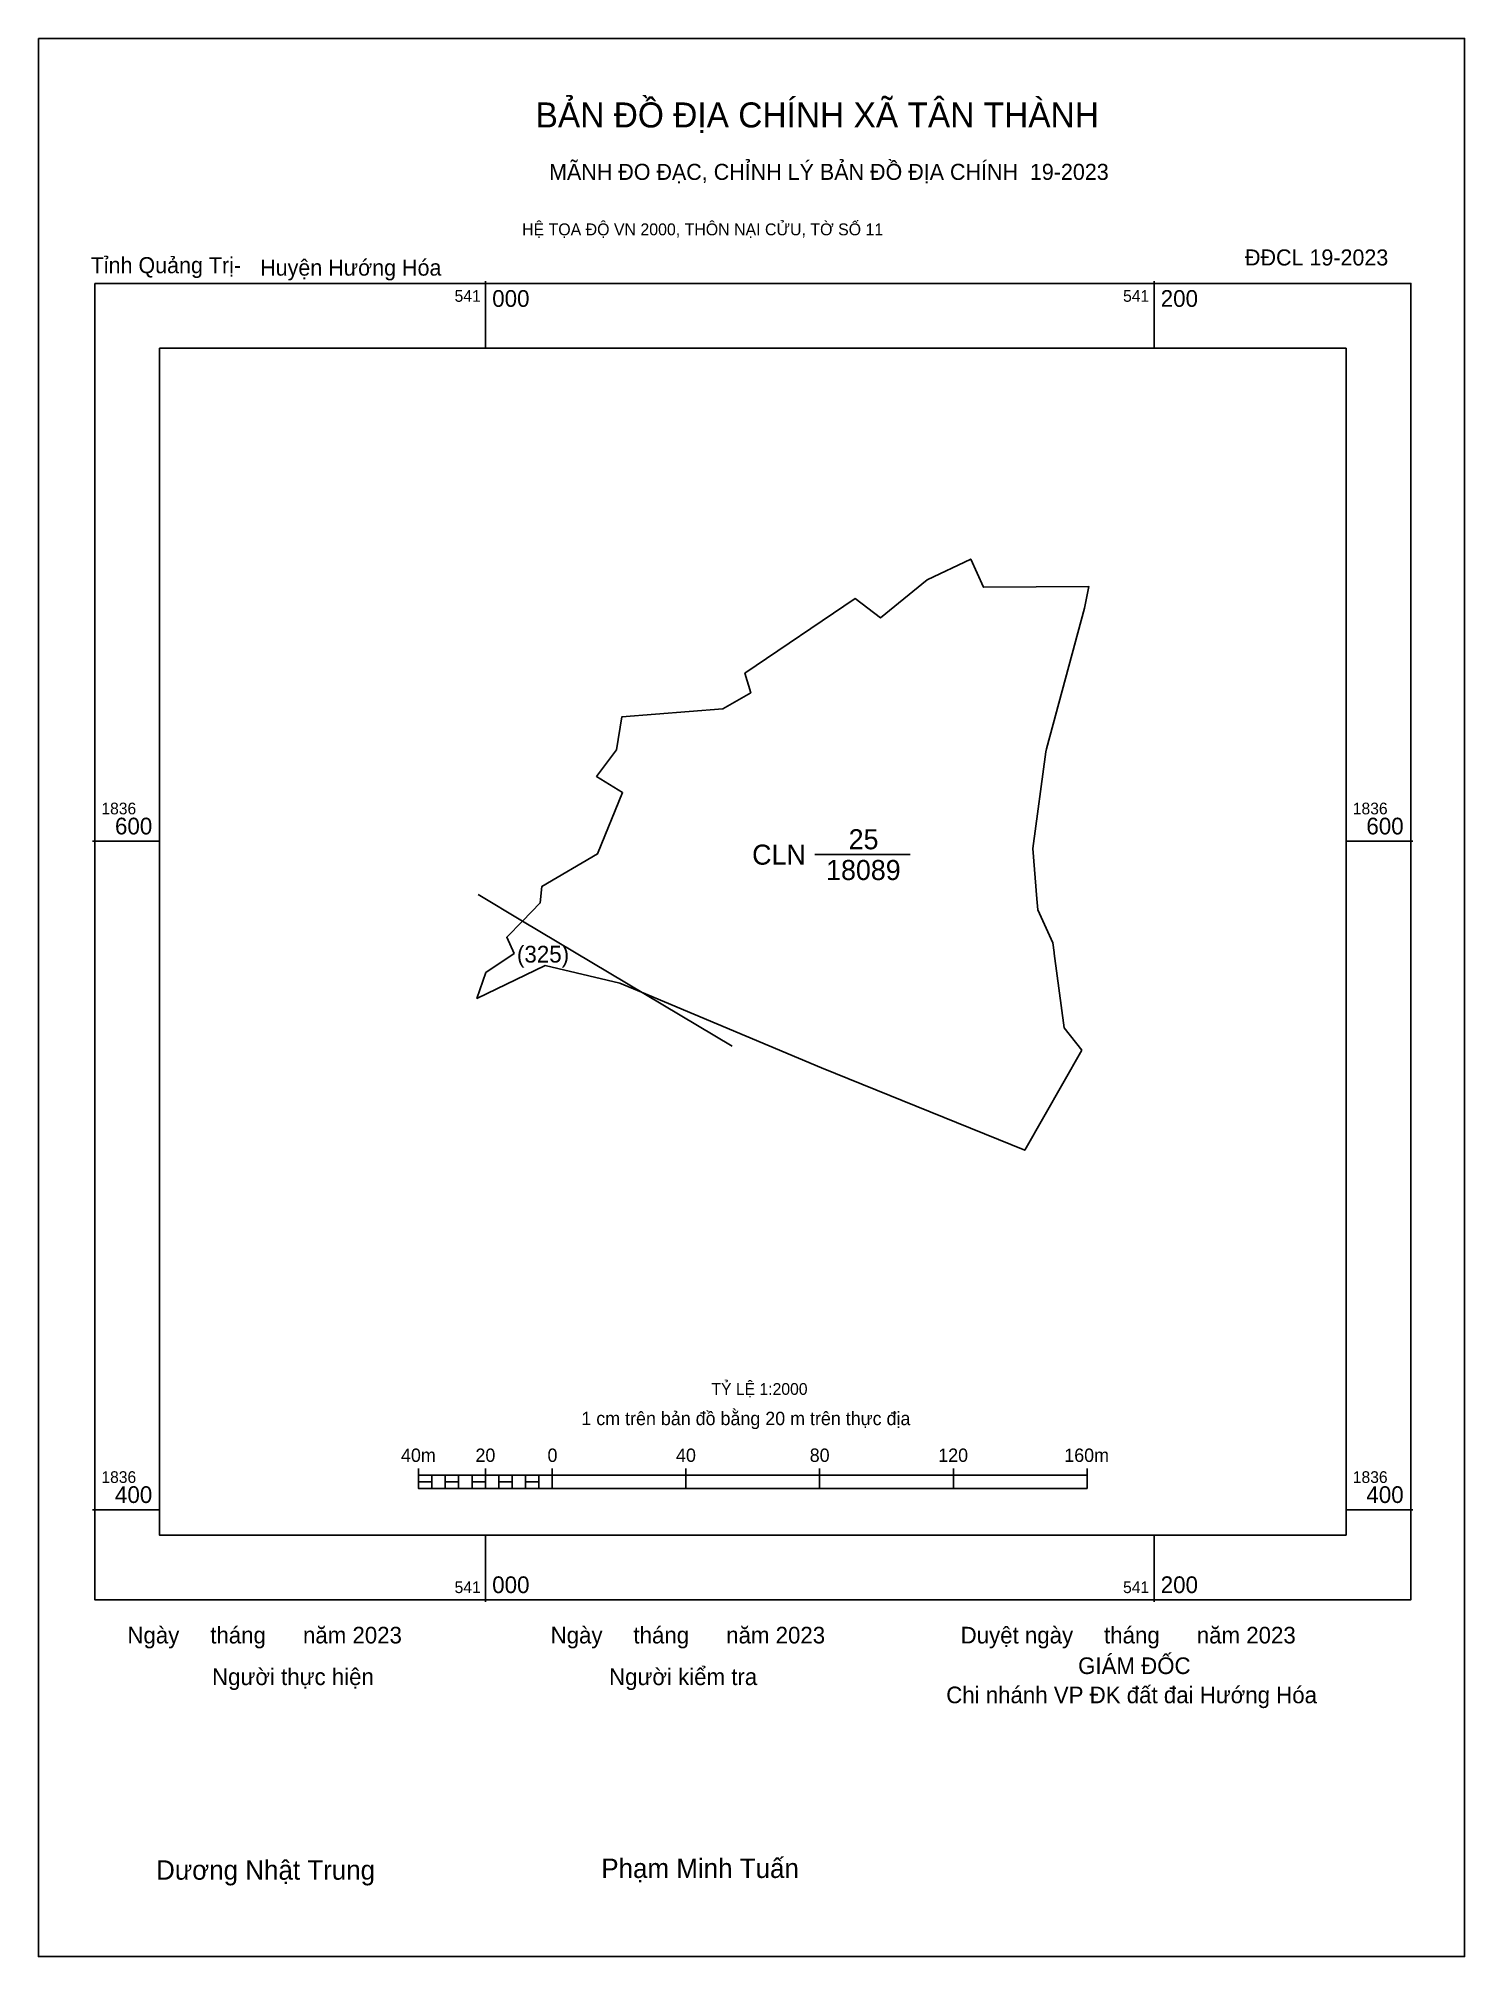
# Model space of a CAD drawing. Extents: x 540866 to 541293, y 1836266 to 1836840.
import ezdxf

# ---------------------------------------------------------------- set-up
doc = ezdxf.new("R2010")
doc.units = 0
for name, color, linetype in [('Level 10', 7, 'Continuous'), ('Level 13', 7, 'Continuous'), ('Level 15', 7, 'Continuous'), ('Level 27', 7, 'Continuous'), ('Level 30', 7, 'Continuous'), ('Level 49', 7, 'Continuous'), ('Level 6', 7, 'Continuous'), ('Level 62', 7, 'Continuous'), ('Level 63', 7, 'Continuous'), ('Level 9', 7, 'Continuous')]:
    doc.layers.add(name, color=color, linetype=linetype)

msp = doc.modelspace()

# ---------------------------------------------------------------- linework, layer by layer
at = {"layer": 'Level 10'}
msp.add_line((541098.55, 1836595.95), (541127.01, 1836595.95), dxfattribs=at)
msp.add_lwpolyline([(541178.4, 1836537.44), (541161.3, 1836507.54), (541100.53, 1836532.15), (541046.66, 1836554.81), (541040.23, 1836557.52), (541017.84, 1836562.82), (540997.4, 1836552.96), (541000.05, 1836560.65), (541008.54, 1836566.4), (541006.34, 1836571.25), (541011.07, 1836576.09), (541016.38, 1836581.52), (541016.86, 1836586.42), (541033.53, 1836596.14), (541040.98, 1836614.51), (541033.21, 1836619.36), (541039.16, 1836627.33), (541040.77, 1836637.17), (541071.01, 1836639.52), (541079.37, 1836644.36), (541077.58, 1836650.2), (541110.63, 1836672.54), (541118.21, 1836666.81), (541132.11, 1836678.16), (541145.15, 1836684.37), (541148.98, 1836675.93), (541180.52, 1836676.12), (541179.18, 1836669.65), (541167.83, 1836627.57), (541167.6, 1836626.71), (541163.75, 1836597.77), (541164.93, 1836582.74), (541165.19, 1836579.44), (541169.7, 1836569.61), (541170.1, 1836566.67), (541170.13, 1836566.42), (541173.16, 1836544.16)], close=True, dxfattribs=at)
at = {"layer": 'Level 15'}
msp.add_lwpolyline([(540866.22, 1836840.13), (541292.93, 1836840.13), (541292.93, 1836266.3), (540866.22, 1836266.3)], close=True, dxfattribs=at)
at = {"layer": 'Level 27'}
for p, q in [((541180.52, 1836676.12), (541180.52, 1836676.14)), ((540997.4, 1836552.96), (540997.39, 1836552.95)), ((541100.53, 1836532.15), (541100.53, 1836532.13)), ((541161.3, 1836507.54), (541161.3, 1836507.52))]:
    msp.add_line(p, q, dxfattribs=at)
at = {"layer": 'Level 30'}
msp.add_lwpolyline([(540997.83, 1836584), (541011.07, 1836576.09), (541073.78, 1836538.61)], dxfattribs=at)
at = {"layer": 'Level 62'}
msp.add_lwpolyline([(540902.45, 1836747.45), (541257.47, 1836747.45), (541257.47, 1836392.42), (540902.45, 1836392.42)], close=True, dxfattribs=at)
at = {"layer": 'Level 63'}
for p, q in [((541000, 1836767.45), (541000, 1836747.45)), ((541200, 1836767.45), (541200, 1836747.45)), ((540882.45, 1836600), (540902.45, 1836600)), ((541257.47, 1836600), (541277.47, 1836600)), ((540979.96, 1836412.29), (540979.96, 1836406.29)), ((540999.96, 1836412.29), (540999.96, 1836406.29)), ((541019.96, 1836412.29), (541019.96, 1836406.29)), ((541059.96, 1836412.29), (541059.96, 1836406.29)), ((541099.96, 1836412.29), (541099.96, 1836406.29)), ((541139.96, 1836412.29), (541139.96, 1836406.29)), ((541179.96, 1836412.29), (541179.96, 1836406.29)), ((540979.96, 1836410.29), (541179.96, 1836410.29)), ((540979.96, 1836406.29), (541179.96, 1836406.29)), ((540983.96, 1836410.29), (540983.96, 1836406.29)), ((540987.96, 1836410.29), (540987.96, 1836406.29)), ((540991.96, 1836410.29), (540991.96, 1836406.29)), ((540995.96, 1836410.29), (540995.96, 1836406.29)), ((540999.96, 1836410.29), (540999.96, 1836406.29)), ((541003.96, 1836410.29), (541003.96, 1836406.29)), ((541007.96, 1836410.29), (541007.96, 1836406.29)), ((541011.96, 1836410.29), (541011.96, 1836406.29)), ((541015.96, 1836410.29), (541015.96, 1836406.29)), ((541019.96, 1836410.29), (541019.96, 1836406.29)), ((540882.45, 1836400), (540902.45, 1836400)), ((541257.47, 1836400), (541277.47, 1836400)), ((541000, 1836392.42), (541000, 1836372.42)), ((541200, 1836392.42), (541200, 1836372.42))]:
    msp.add_line(p, q, dxfattribs=at)
for points in [[(540883.07, 1836766.82), (541276.85, 1836766.82), (541276.85, 1836373.05), (540883.07, 1836373.05)], [(540979.96, 1836408.29), (540983.96, 1836408.29), (540983.96, 1836406.29), (540979.96, 1836406.29)], [(540979.96, 1836408.29), (540983.96, 1836408.29), (540983.96, 1836406.29), (540979.96, 1836406.29)], [(540987.96, 1836408.29), (540991.96, 1836408.29), (540991.96, 1836406.29), (540987.96, 1836406.29)], [(540995.96, 1836408.29), (540999.96, 1836408.29), (540999.96, 1836406.29), (540995.96, 1836406.29)], [(541003.96, 1836408.29), (541007.96, 1836408.29), (541007.96, 1836406.29), (541003.96, 1836406.29)], [(541011.96, 1836408.29), (541015.96, 1836408.29), (541015.96, 1836406.29), (541011.96, 1836406.29)]]:
    msp.add_lwpolyline(points, close=True, dxfattribs=at)

# ---------------------------------------------------------------- texts
at = {"layer": 'Level 13'}
for s, p in [('25', (541108.64, 1836597.55)), ('CLN', (541079.76, 1836592.95)), ('18089', (541101.89, 1836588.35))]:
    msp.add_text(s, height=6, dxfattribs=at).set_placement(p)
at = {"layer": 'Level 49'}
msp.add_text('(325)', height=5, dxfattribs=at).set_placement((541009.4, 1836563.67))
at = {"layer": 'Level 6'}
msp.add_text('TỶ LỆ 1:2000', height=3.5158, dxfattribs=at).set_placement((541067.59, 1836434.35))
at = {"layer": 'Level 63'}
for s, height, p in [('BẢN ĐỒ ĐỊA CHÍNH XÃ TÂN THÀNH', 7.4873, (541014.97, 1836813.48)), ('MÃNH ĐO ĐẠC, CHỈNH LÝ BẢN ĐỒ ĐỊA CHÍNH  19-2023', 4.8044, (541019.01, 1836797.79)), ('HỆ TỌA ĐỘ VN 2000, THÔN NẠI CỬU, TỜ SỐ 11', 3.5565, (541010.93, 1836781.21)), ('541', 3.5, (540990.74, 1836761.32)), ('000', 5, (541002, 1836759.82)), ('541', 3.5, (541190.74, 1836761.32)), ('200', 5, (541202, 1836759.82)), ('1836', 3.5, (540885.07, 1836608)), ('1836', 3.5, (541259.47, 1836608)), ('600', 5, (540889.14, 1836602)), ('600', 5, (541263.53, 1836602)), ('1 cm trên bản đồ bằng 20 m trên thực địa', 4, (541028.68, 1836425.29)), ('40m', 4, (540974.71, 1836414.29)), ('20', 4, (540996.99, 1836414.29)), ('0', 4, (541018.54, 1836414.29)), ('40', 4, (541056.99, 1836414.29)), ('80', 4, (541096.99, 1836414.29)), ('120', 4, (541135.44, 1836414.29)), ('160m', 4, (541173.15, 1836414.29)), ('1836', 3.5, (540885.07, 1836408)), ('1836', 3.5, (541259.47, 1836408)), ('400', 5, (540889.14, 1836402)), ('400', 5, (541263.53, 1836402)), ('541', 3.5, (540990.74, 1836375.05)), ('000', 5, (541002, 1836375.05)), ('541', 3.5, (541190.74, 1836375.05)), ('200', 5, (541202, 1836375.05)), ('Ngày     tháng      năm 2023', 4.9766, (540892.86, 1836359.98)), ('Ngày     tháng      năm 2023', 4.9766, (541019.47, 1836359.98)), ('Duyệt ngày     tháng      năm 2023', 4.9766, (541142.14, 1836359.98)), ('Người kiểm tra', 4.9766, (541036.96, 1836347.53)), ('GIÁM ĐỐC', 4.977, (541177.29, 1836350.83)), ('Người thực hiện', 4.9766, (540918.18, 1836347.53)), ('Chi nhánh VP ĐK đất đai Hướng Hóa', 4.9766, (541137.83, 1836342.1)), ('Phạm Minh Tuấn', 5.8048, (541034.64, 1836289.83)), ('Dương Nhật Trung', 5.8048, (540901.44, 1836289.31))]:
    msp.add_text(s, height=height, dxfattribs=at).set_placement(p)
at = {"layer": 'Level 9'}
for s, p in [('Tỉnh Quảng Trị-', (540881.88, 1836769.87)), ('Huyện Hướng Hóa', (540932.58, 1836769.15)), ('ĐĐCL 19-2023', (541227.22, 1836772.19))]:
    msp.add_text(s, height=4.8044, dxfattribs=at).set_placement(p)

doc.saveas('drawing.dxf')
